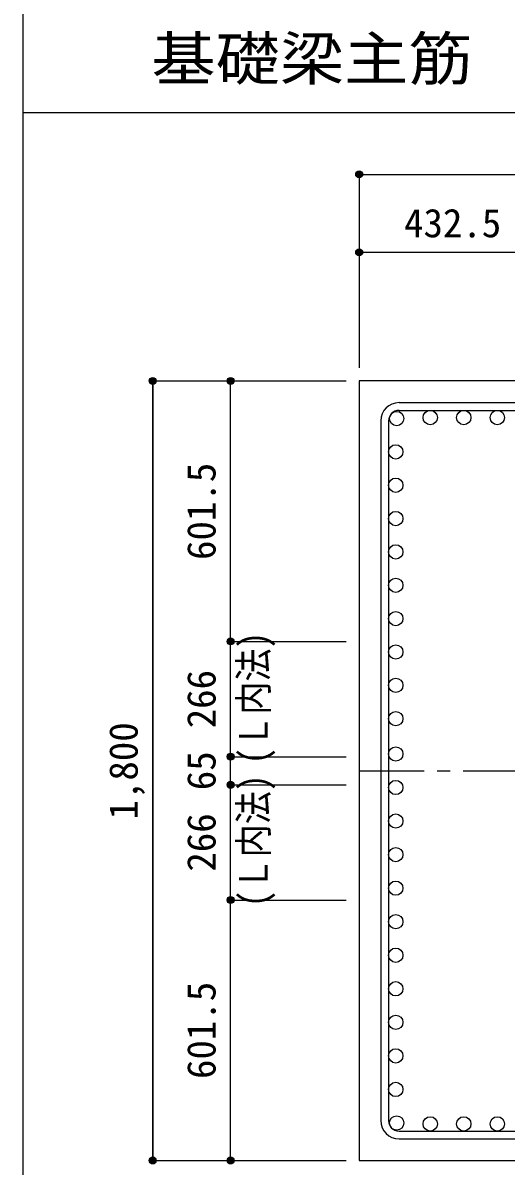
# Model space of a CAD drawing. Units: millimetres at full size, sheet at 1:30. Extents: x -5973 to 5954, y -4195 to 4201.
# Drawn here: x -5973 to -4856, y -2655 to -15 of the extents above; entities that cross this region are included whole.
import ezdxf
from ezdxf.enums import TextEntityAlignment as Align

# ---------------------------------------------------------------- set-up
doc = ezdxf.new("R2010")
doc.units = ezdxf.units.MM
doc.header["$LTSCALE"] = 30
doc.header["$PDMODE"] = 32
doc.header["$PDSIZE"] = 15
doc.linetypes.add('CHAIN1', pattern=[8, 5, -1, 1, -1])
for name, color, linetype in [('0-1_躯体線', 2, 'Continuous'), ('0-3_立上り筋', 3, 'Continuous'), ('0-4_フープ筋', 7, 'Continuous'), ('0-7_文字', 4, 'Continuous'), ('0-D_寸法', 4, 'Continuous'), ('6-7_文字', 7, 'Continuous'), ('F-0_枠', 6, 'Continuous')]:
    doc.layers.add(name, color=color, linetype=linetype)
doc.styles.add('ＭＳ ゴシック', font='')
doc.styles.get('ＭＳ ゴシック').set_extended_font_data('MS Gothic')

msp = doc.modelspace()

# ---------------------------------------------------------------- linework, layer by layer
at = {"layer": '0-1_躯体線'}
for p, q in [((-2995.8, -842.16), (-5195.8, -842.16)), ((-5195.8, -842.16), (-5195.8, -2642.16)), ((-5195.8, -2642.16), (-4767.8, -2642.16))]:
    msp.add_line(p, q, dxfattribs=at)
at = {"layer": '0-3_立上り筋'}
for centre in [(-5109.1, -928.86), (-5031.65, -926.66), (-4954.19, -926.66), (-4876.73, -926.66), (-5111.3, -1005.86), (-5111.3, -1082.86), (-5111.3, -1159.86), (-5111.3, -1236.86), (-5111.3, -1313.86), (-5111.3, -1390.86), (-5111.3, -1467.86), (-5111.3, -1544.86), (-5111.3, -1621.86), (-5111.3, -1703.43), (-5111.3, -1780.89), (-5111.3, -1858.35), (-5111.3, -1935.81), (-5111.3, -2013.26), (-5111.3, -2090.72), (-5111.3, -2168.18), (-5111.3, -2245.64), (-5111.3, -2323.09), (-5111.3, -2400.55), (-5111.3, -2478.01), (-5109.1, -2555.47), (-5031.65, -2557.66), (-4954.19, -2557.66), (-4876.73, -2557.66)]:
    msp.add_circle(centre, 16.5, dxfattribs=at)
at = {"layer": '0-4_フープ筋'}
for p, q in [((-5103.8, -892.16), (-3487.8, -892.16)), ((-5103.8, -910.16), (-3487.8, -910.16)), ((-5145.8, -934.16), (-5145.8, -2550.16)), ((-5127.8, -934.16), (-5127.8, -2550.16)), ((-5103.8, -2574.16), (-3487.8, -2574.16)), ((-5103.8, -2592.16), (-3487.8, -2592.16))]:
    msp.add_line(p, q, dxfattribs=at)
for centre, radius, start, end in [((-5103.8, -934.16), 42, 90, 180), ((-5103.8, -934.16), 24, 90, 180), ((-5103.8, -2550.16), 42, 180, 270), ((-5103.8, -2550.16), 24, 180, 270)]:
    msp.add_arc(centre, radius, start, end, dxfattribs=at)
at = {"layer": '0-D_寸法'}
for p, q in [((-5195.8, -365.12), (-5195.8, -545.12)), ((-5195.8, -365.12), (-5195.8, -545.12)), ((-5195.8, -365.12), (-3395.8, -365.12)), ((-5195.8, -365.12), (-3395.8, -365.12)), ((-5195.8, -545.12), (-5195.8, -812.16)), ((-4763.3, -545.12), (-5195.8, -545.12)), ((-5195.8, -545.12), (-5195.8, -812.16)), ((-5672.84, -842.16), (-5492.84, -842.16)), ((-5672.84, -842.16), (-5492.84, -842.16)), ((-5492.84, -1443.66), (-5492.84, -842.16)), ((-5492.84, -842.16), (-5225.8, -842.16)), ((-5492.84, -1709.66), (-5492.84, -1443.66)), ((-5492.84, -1443.66), (-5225.8, -1443.66)), ((-5492.84, -1443.66), (-5225.8, -1443.66)), ((-5492.84, -1774.66), (-5492.84, -1709.66)), ((-5492.84, -1709.66), (-5225.8, -1709.66)), ((-5492.84, -2040.66), (-5492.84, -1774.66)), ((-5492.84, -1774.66), (-5225.8, -1774.66)), ((-5492.84, -2642.16), (-5492.84, -2040.66)), ((-5492.84, -2040.66), (-5225.8, -2040.66)), ((-5672.84, -2642.16), (-5492.84, -2642.16)), ((-5492.84, -2642.16), (-5225.8, -2642.16)), ((-5492.84, -2642.16), (-5225.8, -2642.16))]:
    msp.add_line(p, q, dxfattribs=at)
at = {"layer": '0-D_寸法', "linetype": 'CHAIN1'}
msp.add_line((-5195.8, -1742.16), (-3395.8, -1742.16), dxfattribs=at)
at = {"layer": '0-D_寸法'}
msp.add_lwpolyline([(-5672.84, -842.16), (-5672.84, -2642.16), (-5672.84, -842.16)], dxfattribs=at)
for centre, radius in [((-5195.8, -365.12), 8), ((-5195.8, -365.12), 7.2), ((-5195.8, -365.12), 6.4), ((-5195.8, -365.12), 5.6), ((-5195.8, -365.12), 4.8), ((-5195.8, -365.12), 4), ((-5195.8, -365.12), 3.2), ((-5195.8, -365.12), 2.4), ((-5195.8, -365.12), 1.6), ((-5195.8, -365.12), 0.8), ((-5195.8, -545.12), 8), ((-5195.8, -545.12), 7.2), ((-5195.8, -545.12), 6.4), ((-5195.8, -545.12), 5.6), ((-5195.8, -545.12), 4.8), ((-5195.8, -545.12), 4), ((-5195.8, -545.12), 3.2), ((-5195.8, -545.12), 2.4), ((-5195.8, -545.12), 1.6), ((-5195.8, -545.12), 0.8), ((-5672.84, -842.16), 8), ((-5672.84, -842.16), 7.2), ((-5672.84, -842.16), 6.4), ((-5672.84, -842.16), 5.6), ((-5672.84, -842.16), 4.8), ((-5672.84, -842.16), 4), ((-5672.84, -842.16), 3.2), ((-5672.84, -842.16), 2.4), ((-5672.84, -842.16), 1.6), ((-5672.84, -842.16), 0.8), ((-5492.84, -842.16), 8), ((-5492.84, -842.16), 7.2), ((-5492.84, -842.16), 6.4), ((-5492.84, -842.16), 5.6), ((-5492.84, -842.16), 4.8), ((-5492.84, -842.16), 4), ((-5492.84, -842.16), 3.2), ((-5492.84, -842.16), 2.4), ((-5492.84, -842.16), 1.6), ((-5492.84, -842.16), 0.8), ((-5492.84, -1443.66), 8), ((-5492.84, -1443.66), 7.2), ((-5492.84, -1443.66), 6.4), ((-5492.84, -1443.66), 5.6), ((-5492.84, -1443.66), 4.8), ((-5492.84, -1443.66), 4), ((-5492.84, -1443.66), 3.2), ((-5492.84, -1443.66), 2.4), ((-5492.84, -1443.66), 1.6), ((-5492.84, -1443.66), 0.8), ((-5492.84, -1709.66), 8), ((-5492.84, -1709.66), 7.2), ((-5492.84, -1709.66), 6.4), ((-5492.84, -1709.66), 5.6), ((-5492.84, -1709.66), 4.8), ((-5492.84, -1709.66), 4), ((-5492.84, -1709.66), 3.2), ((-5492.84, -1709.66), 2.4), ((-5492.84, -1709.66), 1.6), ((-5492.84, -1709.66), 0.8), ((-5492.84, -1774.66), 8), ((-5492.84, -1774.66), 7.2), ((-5492.84, -1774.66), 6.4), ((-5492.84, -1774.66), 5.6), ((-5492.84, -1774.66), 4.8), ((-5492.84, -1774.66), 4), ((-5492.84, -1774.66), 3.2), ((-5492.84, -1774.66), 2.4), ((-5492.84, -1774.66), 1.6), ((-5492.84, -1774.66), 0.8), ((-5492.84, -2040.66), 8), ((-5492.84, -2040.66), 7.2), ((-5492.84, -2040.66), 6.4), ((-5492.84, -2040.66), 5.6), ((-5492.84, -2040.66), 4.8), ((-5492.84, -2040.66), 4), ((-5492.84, -2040.66), 3.2), ((-5492.84, -2040.66), 2.4), ((-5492.84, -2040.66), 1.6), ((-5492.84, -2040.66), 0.8), ((-5672.84, -2642.16), 8), ((-5672.84, -2642.16), 7.2), ((-5672.84, -2642.16), 6.4), ((-5672.84, -2642.16), 5.6), ((-5672.84, -2642.16), 4.8), ((-5672.84, -2642.16), 4), ((-5672.84, -2642.16), 3.2), ((-5672.84, -2642.16), 2.4), ((-5492.84, -2642.16), 8), ((-5492.84, -2642.16), 7.2), ((-5492.84, -2642.16), 6.4), ((-5492.84, -2642.16), 5.6), ((-5492.84, -2642.16), 4.8), ((-5492.84, -2642.16), 4), ((-5492.84, -2642.16), 3.2), ((-5492.84, -2642.16), 2.4), ((-5672.84, -2642.16), 1.6), ((-5672.84, -2642.16), 0.8), ((-5492.84, -2642.16), 1.6), ((-5492.84, -2642.16), 0.8)]:
    msp.add_circle(centre, radius, dxfattribs=at)
at = {"layer": '0-D_寸法', "color": 7}
for p in [(-5195.8, -365.12), (-5195.8, -365.12), (-5195.8, -545.12), (-5195.8, -545.12), (-5672.84, -842.16), (-5492.84, -842.16), (-5492.84, -842.16), (-5492.84, -1443.66), (-5492.84, -1443.66), (-5492.84, -1709.66), (-5492.84, -1709.66), (-5492.84, -1774.66), (-5492.84, -1774.66), (-5492.84, -2040.66), (-5492.84, -2040.66), (-5672.84, -2642.16), (-5492.84, -2642.16), (-5492.84, -2642.16)]:
    msp.add_point(p, dxfattribs=at)
at = {"layer": 'F-0_枠'}
msp.add_line((-5972.88, 4201.15), (-5972.88, -4195.24), dxfattribs=at)
at = {"layer": 'F-0_枠', "color": 2}
msp.add_line((-5972.88, -222.05), (3723.6, -222.05), dxfattribs=at)

# ---------------------------------------------------------------- texts
at = {"layer": '0-7_文字', "style": 'ＭＳ ゴシック', "width": 0.85}
for p in [(-5387.2, -1727.39), (-5387.2, -2056.94)]:
    msp.add_text('(Ｌ内法)', height=65.98, rotation=90, dxfattribs=at).set_placement(p, align=Align.BOTTOM_LEFT)
at = {"layer": '0-D_寸法', "style": 'ＭＳ ゴシック'}
msp.add_text('432.5', height=65.98, dxfattribs=at).set_placement((-5092.05, -530.12), align=Align.BOTTOM_LEFT)
for s, p in [('601.5', (-5507.84, -1255.41)), ('266', (-5507.84, -1644.16)), ('1,800', (-5687.84, -1854.66)), ('65', (-5507.84, -1787.16)), ('266', (-5507.84, -1975.16)), ('601.5', (-5507.84, -2453.91))]:
    msp.add_text(s, height=65.98, rotation=90, dxfattribs=at).set_placement(p, align=Align.BOTTOM_LEFT)
at = {"layer": '6-7_文字', "color": 2, "style": 'ＭＳ ゴシック', "width": 1.1}
msp.add_text('\u3000\u3000基礎梁主筋\u3000７本タイプ', height=98.97, dxfattribs=at).set_placement((-5972.88, -177.05), align=Align.BOTTOM_LEFT)

doc.saveas('drawing.dxf')
